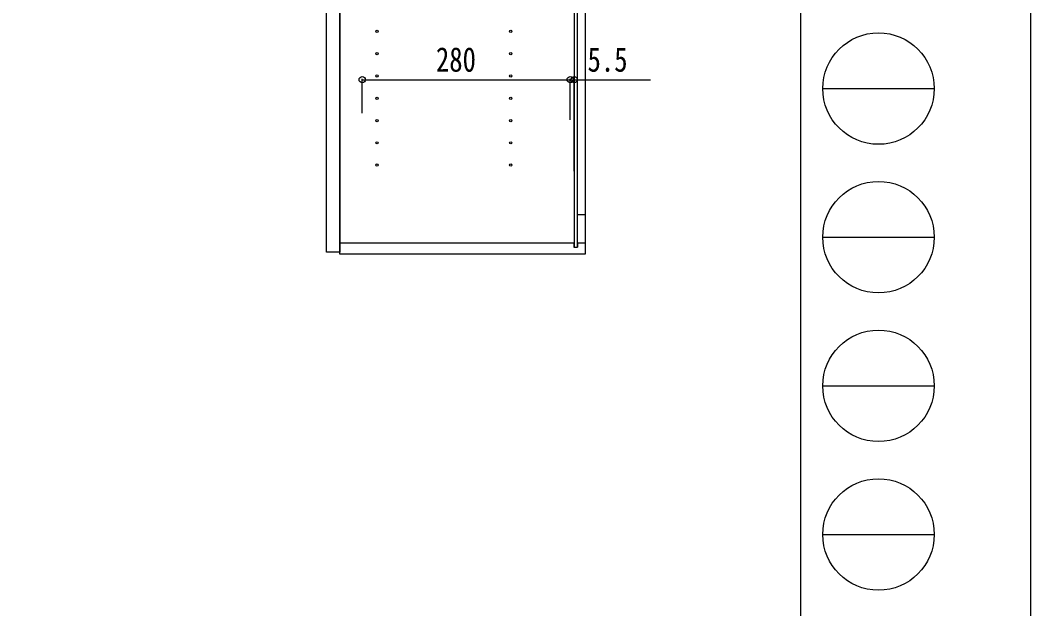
# Model space of a CAD drawing. Units: millimetres, scale not verified. Extents: x -4205 to 4205, y -2970 to 2970.
# Drawn here: x 2845 to 4205, y -1550 to -758 of the extents above; entities that cross this region are included whole.
import ezdxf
from ezdxf.enums import TextEntityAlignment as Align

# ---------------------------------------------------------------- set-up
doc = ezdxf.new("R2010")
doc.units = ezdxf.units.MM
doc.header["$LTSCALE"] = 20
for name, color, linetype in [('0-3_YKK_12', 2, 'Continuous'), ('0-5_YKK_D', 6, 'Continuous'), ('0-6_YKK_ZWAK', 7, 'Continuous')]:
    doc.layers.add(name, color=color, linetype=linetype)
doc.styles.add('ＭＳ ゴシック', font='')
doc.styles.get('ＭＳ ゴシック').set_extended_font_data('MS Gothic')

msp = doc.modelspace()

# ---------------------------------------------------------------- linework, layer by layer
at = {"layer": '0-3_YKK_12'}
for p, q in [((3590.52, 1107.5), (3590.52, -1063.5)), ((3594.52, 1107.5), (3594.52, -1063.5)), ((3594.52, -1019.5), (3605.02, -1019.5)), ((3590.02, -1058), (3275.02, -1058)), ((3590.02, -1058), (3590.02, -1063.5)), ((3595.02, -1058), (3595.02, -1063.5)), ((3605.02, -1058), (3595.02, -1058)), ((3590.02, -1063.5), (3595.02, -1063.5))]:
    msp.add_line(p, q, dxfattribs=at)
for points in [[(3605.02, -1073), (3275.02, -1073), (3275.02, 1117), (3605.02, 1117)], [(3275.02, -1070), (3257.02, -1070), (3257.02, 1114), (3275.02, 1114)]]:
    msp.add_lwpolyline(points, close=True, dxfattribs=at)
for centre in [(3325.02, -773), (3505.02, -773), (3325.02, -803), (3505.02, -803), (3325.02, -833), (3505.02, -833), (3325.02, -863), (3505.02, -863), (3325.02, -893), (3505.02, -893), (3325.02, -923), (3505.02, -923), (3325.02, -953), (3505.02, -953)]:
    msp.add_circle(centre, 1.55, dxfattribs=at)
at = {"layer": '0-5_YKK_D'}
for p, q in [((3305.02, -883), (3305.02, -837)), ((3305.02, -838), (3585.02, -838)), ((3585.02, -892), (3585.02, -837)), ((3585.02, -892), (3585.02, -837)), ((3590.52, -961.14), (3590.52, -837))]:
    msp.add_line(p, q, dxfattribs=at)
msp.add_lwpolyline([(3585.02, -838), (3590.52, -838), (3693.12, -838)], dxfattribs=at)
for centre in [(3305.02, -838), (3585.02, -838), (3585.02, -838), (3590.52, -838)]:
    msp.add_circle(centre, 4.25, dxfattribs=at)
at = {"layer": '0-6_YKK_ZWAK'}
for p, q in [((3895.02, 2775), (3895.02, -2525)), ((3925.02, -850), (4075.02, -850)), ((3925.02, -1050), (4075.02, -1050)), ((3925.02, -1250), (4075.02, -1250)), ((3925.02, -1450), (4075.02, -1450))]:
    msp.add_line(p, q, dxfattribs=at)
msp.add_lwpolyline([(-4205, -2970), (4205, -2970), (4205, 2970), (-4205, 2970)], close=True, dxfattribs=at)
for centre in [(4000.02, -850), (4000.02, -1050), (4000.02, -1250), (4000.02, -1450)]:
    msp.add_circle(centre, 75, dxfattribs=at)

# ---------------------------------------------------------------- texts
at = {"layer": '0-5_YKK_D', "style": 'ＭＳ ゴシック', "width": 0.8}
for s, p in [('280', (3404.22, -837.2)), ('5.5', (3608.32, -837.2))]:
    msp.add_text(s, height=32.99, dxfattribs=at).set_placement(p, align=Align.BOTTOM_LEFT)

doc.saveas('drawing.dxf')
